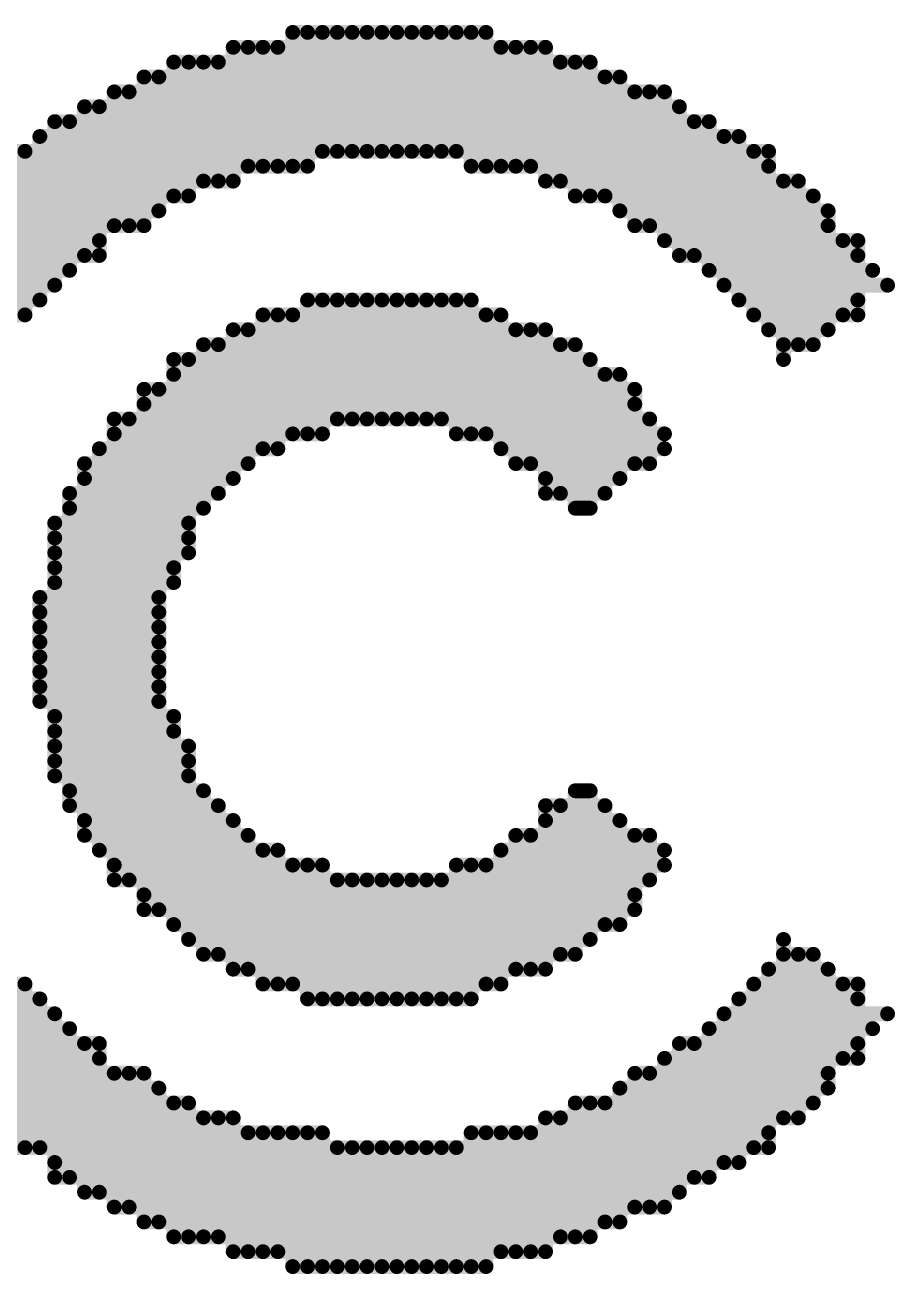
# Model space of a CAD drawing. Header units: millimetres. Extents: x 485.8 to 560.8, y 382.8 to 430.9.
# Drawn here: x 549.476 to 550.961, y 417.229 to 419.363 of the extents above; entities that cross this region are included whole.
import ezdxf

# ---------------------------------------------------------------- set-up
doc = ezdxf.new("R2010")
doc.units = ezdxf.units.MM
doc.layers.add('TOPOVERLAY', color=2, linetype='Continuous')

msp = doc.modelspace()

# ---------------------------------------------------------------- linework, layer by layer
at = {"layer": 'TOPOVERLAY', "color": 0, "const_width": 0.0254}
for points in [[(549.9327, 419.35), (550.2629, 419.35)], [(549.9327, 419.1214), (549.9327, 419.35)], [(549.9581, 419.1214), (549.9581, 419.35)], [(549.9835, 419.1468), (549.9835, 419.35)], [(550.0089, 419.1468), (550.0089, 419.35)], [(550.0343, 419.1468), (550.0343, 419.35)], [(550.0597, 419.1468), (550.0597, 419.35)], [(550.0851, 419.1468), (550.0851, 419.35)], [(550.1105, 419.1468), (550.1105, 419.35)], [(550.1359, 419.1468), (550.1359, 419.35)], [(550.1613, 419.1468), (550.1613, 419.35)], [(550.1867, 419.1468), (550.1867, 419.35)], [(550.2121, 419.1468), (550.2121, 419.35)], [(550.2375, 419.1214), (550.2375, 419.35)], [(550.2629, 419.1214), (550.2629, 419.35)], [(549.8311, 419.3246), (550.3645, 419.3246)], [(549.8311, 419.096), (549.8311, 419.3246)], [(549.8565, 419.1214), (549.8565, 419.3246)], [(549.8819, 419.1214), (549.8819, 419.3246)], [(549.9073, 419.1214), (549.9073, 419.3246)], [(550.2883, 419.1214), (550.2883, 419.3246)], [(550.3137, 419.1214), (550.3137, 419.3246)], [(550.3391, 419.1214), (550.3391, 419.3246)], [(550.3645, 419.096), (550.3645, 419.3246)], [(549.7295, 419.2992), (550.4407, 419.2992)], [(549.7295, 419.0706), (549.7295, 419.2992)], [(549.7549, 419.0706), (549.7549, 419.2992)], [(549.7803, 419.096), (549.7803, 419.2992)], [(549.8057, 419.096), (549.8057, 419.2992)], [(550.3899, 419.096), (550.3899, 419.2992)], [(550.4153, 419.0706), (550.4153, 419.2992)], [(550.4407, 419.0706), (550.4407, 419.2992)], [(549.6787, 419.2738), (550.4915, 419.2738)], [(549.6787, 419.0198), (549.6787, 419.2738)], [(549.7041, 419.0452), (549.7041, 419.2738)], [(550.4661, 419.0706), (550.4661, 419.2738)], [(550.4915, 419.0452), (550.4915, 419.2738)], [(549.6279, 419.2484), (550.5677, 419.2484)], [(549.6279, 419.0198), (549.6279, 419.2484)], [(549.6533, 419.0198), (549.6533, 419.2484)], [(550.5169, 419.0198), (550.5169, 419.2484)], [(550.5423, 419.0198), (550.5423, 419.2484)], [(550.5677, 418.9944), (550.5677, 419.2484)], [(549.5771, 419.223), (550.5931, 419.223)], [(549.5771, 418.969), (549.5771, 419.223)], [(549.6025, 418.969), (549.6025, 419.223)], [(550.5931, 418.969), (550.5931, 419.223)], [(549.5263, 419.1976), (550.6439, 419.1976)], [(549.5263, 418.9182), (549.5263, 419.1976)], [(549.5517, 418.9436), (549.5517, 419.1976)], [(550.6185, 418.969), (550.6185, 419.1976)], [(550.6439, 418.9436), (550.6439, 419.1976)], [(549.5009, 419.1722), (550.6947, 419.1722)], [(549.5009, 418.8928), (549.5009, 419.1722)], [(550.6693, 418.9182), (550.6693, 419.1722)], [(550.6947, 418.8928), (550.6947, 419.1722)], [(549.4501, 419.1468), (550.7455, 419.1468)], [(549.4755, 418.8674), (549.4755, 419.1468)], [(550.7201, 418.8674), (550.7201, 419.1468)], [(550.7455, 418.842), (550.7455, 419.1468)], [(549.4247, 419.1214), (549.9581, 419.1214)], [(550.2375, 419.1214), (550.7455, 419.1214)], [(549.3993, 419.096), (549.8311, 419.096)], [(550.3645, 419.096), (550.7963, 419.096)], [(550.7709, 418.7912), (550.7709, 419.096)], [(550.7963, 418.8166), (550.7963, 419.096)], [(549.3739, 419.0706), (549.7549, 419.0706)], [(550.4153, 419.0706), (550.8217, 419.0706)], [(550.8217, 418.8166), (550.8217, 419.0706)], [(549.3485, 419.0452), (549.7041, 419.0452)], [(550.4915, 419.0452), (550.8471, 419.0452)], [(550.8471, 418.842), (550.8471, 419.0452)], [(549.3231, 419.0198), (549.6787, 419.0198)], [(550.5169, 419.0198), (550.8471, 419.0198)], [(549.2977, 418.9944), (549.6025, 418.9944)], [(550.5677, 418.9944), (550.8979, 418.9944)], [(550.8725, 418.8674), (550.8725, 418.9944)], [(550.8979, 418.8674), (550.8979, 418.9944)], [(549.2723, 418.969), (549.6025, 418.969)], [(550.5931, 418.969), (550.8979, 418.969)], [(549.2723, 418.9436), (549.5517, 418.9436)], [(550.6439, 418.9436), (550.9233, 418.9436)], [(549.2469, 418.9182), (549.5263, 418.9182)], [(550.6693, 418.9182), (550.9487, 418.9182)], [(549.2215, 418.8928), (549.5009, 418.8928)], [(549.9581, 418.8928), (550.2375, 418.8928)], [(549.9581, 418.6642), (549.9581, 418.8928)], [(549.9835, 418.6642), (549.9835, 418.8928)], [(550.0089, 418.6896), (550.0089, 418.8928)], [(550.0343, 418.6896), (550.0343, 418.8928)], [(550.0597, 418.6896), (550.0597, 418.8928)], [(550.0851, 418.6896), (550.0851, 418.8928)], [(550.1105, 418.6896), (550.1105, 418.8928)], [(550.1359, 418.6896), (550.1359, 418.8928)], [(550.1613, 418.6896), (550.1613, 418.8928)], [(550.1867, 418.6896), (550.1867, 418.8928)], [(550.2121, 418.6642), (550.2121, 418.8928)], [(550.2375, 418.6642), (550.2375, 418.8928)], [(550.6947, 418.8928), (550.8979, 418.8928)], [(549.2215, 418.8674), (549.4755, 418.8674)], [(549.8819, 418.8674), (550.2883, 418.8674)], [(549.8819, 418.6388), (549.8819, 418.8674)], [(549.9073, 418.6388), (549.9073, 418.8674)], [(549.9327, 418.6642), (549.9327, 418.8674)], [(550.2629, 418.6642), (550.2629, 418.8674)], [(550.2883, 418.6388), (550.2883, 418.8674)], [(550.7201, 418.8674), (550.8979, 418.8674)], [(549.8311, 418.842), (550.3645, 418.842)], [(549.8311, 418.588), (549.8311, 418.842)], [(549.8565, 418.6134), (549.8565, 418.842)], [(550.3137, 418.6134), (550.3137, 418.842)], [(550.3391, 418.6134), (550.3391, 418.842)], [(550.3645, 418.5626), (550.3645, 418.842)], [(550.7455, 418.842), (550.8471, 418.842)], [(549.7803, 418.8166), (550.4153, 418.8166)], [(549.7803, 418.5372), (549.7803, 418.8166)], [(549.8057, 418.5626), (549.8057, 418.8166)], [(550.3899, 418.5626), (550.3899, 418.8166)], [(550.4153, 418.5372), (550.4153, 418.8166)], [(550.7709, 418.8166), (550.8217, 418.8166)], [(549.7295, 418.7912), (550.4407, 418.7912)], [(549.7295, 418.4102), (549.7295, 418.7912)], [(549.7549, 418.461), (549.7549, 418.7912)], [(550.4407, 418.5372), (550.4407, 418.7912)], [(549.7295, 418.7658), (550.4915, 418.7658)], [(550.4661, 418.5626), (550.4661, 418.7658)], [(550.4915, 418.588), (550.4915, 418.7658)], [(549.6787, 418.7404), (550.5169, 418.7404)], [(549.6787, 417.8514), (549.6787, 418.7404)], [(549.7041, 417.8514), (549.7041, 418.7404)], [(550.5169, 418.6134), (550.5169, 418.7404)], [(549.6787, 418.715), (550.5169, 418.715)], [(549.6279, 418.6896), (550.5423, 418.6896)], [(549.6279, 417.9022), (549.6279, 418.6896)], [(549.6533, 417.9022), (549.6533, 418.6896)], [(550.5423, 418.6134), (550.5423, 418.6896)], [(549.6279, 418.6642), (549.9835, 418.6642)], [(550.2121, 418.6642), (550.5677, 418.6642)], [(549.6025, 418.6388), (549.9073, 418.6388)], [(549.6025, 417.953), (549.6025, 418.6388)], [(550.2883, 418.6388), (550.5677, 418.6388)], [(549.5771, 418.6134), (549.8565, 418.6134)], [(549.5771, 417.9784), (549.5771, 418.6134)], [(550.3137, 418.6134), (550.5423, 418.6134)], [(549.5771, 418.588), (549.8311, 418.588)], [(550.3645, 418.588), (550.4915, 418.588)], [(549.5517, 418.5626), (549.8057, 418.5626)], [(549.5517, 418.0292), (549.5517, 418.5626)], [(550.3645, 418.5626), (550.4661, 418.5626)], [(549.5517, 418.5372), (549.7803, 418.5372)], [(550.4153, 418.5372), (550.4407, 418.5372)], [(549.5263, 418.5118), (549.7549, 418.5118)], [(549.5263, 418.08), (549.5263, 418.5118)], [(549.5263, 418.4864), (549.7549, 418.4864)], [(549.5263, 418.461), (549.7549, 418.461)], [(549.5263, 418.4356), (549.7295, 418.4356)], [(549.5263, 418.4102), (549.7295, 418.4102)], [(549.5009, 418.3848), (549.7041, 418.3848)], [(549.5009, 418.207), (549.5009, 418.3848)], [(549.5009, 418.3594), (549.7041, 418.3594)], [(549.5009, 418.334), (549.7041, 418.334)], [(549.5009, 418.3086), (549.7041, 418.3086)], [(549.5009, 418.2832), (549.7041, 418.2832)], [(549.5009, 418.2578), (549.7041, 418.2578)], [(549.5009, 418.2324), (549.7041, 418.2324)], [(549.5009, 418.207), (549.7041, 418.207)], [(549.5263, 418.1816), (549.7295, 418.1816)], [(549.7295, 417.826), (549.7295, 418.1816)], [(549.5263, 418.1562), (549.7295, 418.1562)], [(549.5263, 418.1308), (549.7549, 418.1308)], [(549.7549, 417.8006), (549.7549, 418.1308)], [(549.5263, 418.1054), (549.7549, 418.1054)], [(549.5263, 418.08), (549.7549, 418.08)], [(549.5517, 418.0546), (549.7803, 418.0546)], [(549.7803, 417.7752), (549.7803, 418.0546)], [(550.4153, 418.0546), (550.4407, 418.0546)], [(550.4153, 417.7752), (550.4153, 418.0546)], [(550.4407, 417.8006), (550.4407, 418.0546)], [(549.5517, 418.0292), (549.8057, 418.0292)], [(549.8057, 417.7752), (549.8057, 418.0292)], [(550.3645, 418.0292), (550.4661, 418.0292)], [(550.3645, 417.7498), (550.3645, 418.0292)], [(550.3899, 417.7752), (550.3899, 418.0292)], [(550.4661, 417.826), (550.4661, 418.0292)], [(549.5771, 418.0038), (549.8311, 418.0038)], [(549.8311, 417.7498), (549.8311, 418.0038)], [(550.3645, 418.0038), (550.4915, 418.0038)], [(550.4915, 417.826), (550.4915, 418.0038)], [(549.5771, 417.9784), (549.8565, 417.9784)], [(549.8565, 417.7498), (549.8565, 417.9784)], [(550.3137, 417.9784), (550.5423, 417.9784)], [(550.3137, 417.7498), (550.3137, 417.9784)], [(550.3391, 417.7498), (550.3391, 417.9784)], [(550.5169, 417.8514), (550.5169, 417.9784)], [(550.5423, 417.9022), (550.5423, 417.9784)], [(549.6025, 417.953), (549.9073, 417.953)], [(549.8819, 417.7244), (549.8819, 417.953)], [(549.9073, 417.7244), (549.9073, 417.953)], [(550.2883, 417.953), (550.5677, 417.953)], [(550.2883, 417.7244), (550.2883, 417.953)], [(549.6279, 417.9276), (549.9835, 417.9276)], [(549.9327, 417.7244), (549.9327, 417.9276)], [(549.9581, 417.699), (549.9581, 417.9276)], [(549.9835, 417.699), (549.9835, 417.9276)], [(550.2121, 417.9276), (550.5677, 417.9276)], [(550.2121, 417.699), (550.2121, 417.9276)], [(550.2375, 417.699), (550.2375, 417.9276)], [(550.2629, 417.7244), (550.2629, 417.9276)], [(549.6279, 417.9022), (550.5423, 417.9022)], [(550.0089, 417.699), (550.0089, 417.9022)], [(550.0343, 417.699), (550.0343, 417.9022)], [(550.0597, 417.699), (550.0597, 417.9022)], [(550.0851, 417.699), (550.0851, 417.9022)], [(550.1105, 417.699), (550.1105, 417.9022)], [(550.1359, 417.699), (550.1359, 417.9022)], [(550.1613, 417.699), (550.1613, 417.9022)], [(550.1867, 417.699), (550.1867, 417.9022)], [(549.6787, 417.8768), (550.5169, 417.8768)], [(549.6787, 417.8514), (550.5169, 417.8514)], [(549.7295, 417.826), (550.4915, 417.826)], [(549.7549, 417.8006), (550.4407, 417.8006)], [(550.7709, 417.4958), (550.7709, 417.8006)], [(549.7803, 417.7752), (550.4153, 417.7752)], [(550.7709, 417.7752), (550.8217, 417.7752)], [(550.7963, 417.4958), (550.7963, 417.7752)], [(550.8217, 417.5212), (550.8217, 417.7752)], [(549.8311, 417.7498), (550.3645, 417.7498)], [(550.7455, 417.7498), (550.8471, 417.7498)], [(550.7455, 417.445), (550.7455, 417.7498)], [(550.8471, 417.5466), (550.8471, 417.7498)], [(549.2215, 417.7244), (549.4755, 417.7244)], [(549.4755, 417.445), (549.4755, 417.7244)], [(549.8819, 417.7244), (550.2883, 417.7244)], [(550.7201, 417.7244), (550.8979, 417.7244)], [(550.7201, 417.445), (550.7201, 417.7244)], [(550.8725, 417.5974), (550.8725, 417.7244)], [(550.8979, 417.5974), (550.8979, 417.7244)], [(549.2215, 417.699), (549.5009, 417.699)], [(549.5009, 417.445), (549.5009, 417.699)], [(549.9581, 417.699), (550.2375, 417.699)], [(550.6947, 417.699), (550.8979, 417.699)], [(550.6947, 417.4196), (550.6947, 417.699)], [(549.2469, 417.6736), (549.5263, 417.6736)], [(549.5263, 417.3942), (549.5263, 417.6736)], [(550.6693, 417.6736), (550.9487, 417.6736)], [(550.6693, 417.4196), (550.6693, 417.6736)], [(549.2723, 417.6482), (549.5517, 417.6482)], [(549.5517, 417.3942), (549.5517, 417.6482)], [(550.6439, 417.6482), (550.9233, 417.6482)], [(550.6439, 417.3942), (550.6439, 417.6482)], [(549.2723, 417.6228), (549.6025, 417.6228)], [(549.5771, 417.3688), (549.5771, 417.6228)], [(549.6025, 417.3688), (549.6025, 417.6228)], [(550.5931, 417.6228), (550.8979, 417.6228)], [(550.5931, 417.3688), (550.5931, 417.6228)], [(550.6185, 417.3942), (550.6185, 417.6228)], [(549.2977, 417.5974), (549.6025, 417.5974)], [(550.5677, 417.5974), (550.8979, 417.5974)], [(550.5677, 417.3434), (550.5677, 417.5974)], [(549.3231, 417.572), (549.6787, 417.572)], [(549.6279, 417.3434), (549.6279, 417.572)], [(549.6533, 417.3434), (549.6533, 417.572)], [(549.6787, 417.318), (549.6787, 417.572)], [(550.5169, 417.572), (550.8471, 417.572)], [(550.5169, 417.3434), (550.5169, 417.572)], [(550.5423, 417.3434), (550.5423, 417.572)], [(549.3485, 417.5466), (549.7041, 417.5466)], [(549.7041, 417.318), (549.7041, 417.5466)], [(550.4915, 417.5466), (550.8471, 417.5466)], [(550.4915, 417.318), (550.4915, 417.5466)], [(549.3739, 417.5212), (549.7549, 417.5212)], [(549.7295, 417.2926), (549.7295, 417.5212)], [(549.7549, 417.2926), (549.7549, 417.5212)], [(550.4153, 417.5212), (550.8217, 417.5212)], [(550.4153, 417.2926), (550.4153, 417.5212)], [(550.4407, 417.2926), (550.4407, 417.5212)], [(550.4661, 417.318), (550.4661, 417.5212)], [(549.3993, 417.4958), (549.8311, 417.4958)], [(549.7803, 417.2926), (549.7803, 417.4958)], [(549.8057, 417.2926), (549.8057, 417.4958)], [(549.8311, 417.2672), (549.8311, 417.4958)], [(550.3645, 417.4958), (550.7963, 417.4958)], [(550.3645, 417.2672), (550.3645, 417.4958)], [(550.3899, 417.2926), (550.3899, 417.4958)], [(549.4501, 417.4704), (549.9835, 417.4704)], [(549.8565, 417.2672), (549.8565, 417.4704)], [(549.8819, 417.2672), (549.8819, 417.4704)], [(549.9073, 417.2672), (549.9073, 417.4704)], [(549.9327, 417.2418), (549.9327, 417.4704)], [(549.9581, 417.2418), (549.9581, 417.4704)], [(549.9835, 417.2418), (549.9835, 417.4704)], [(550.2375, 417.4704), (550.7455, 417.4704)], [(550.2375, 417.2418), (550.2375, 417.4704)], [(550.2629, 417.2418), (550.2629, 417.4704)], [(550.2883, 417.2672), (550.2883, 417.4704)], [(550.3137, 417.2672), (550.3137, 417.4704)], [(550.3391, 417.2672), (550.3391, 417.4704)], [(549.4501, 417.445), (550.7455, 417.445)], [(550.0089, 417.2418), (550.0089, 417.445)], [(550.0343, 417.2418), (550.0343, 417.445)], [(550.0597, 417.2418), (550.0597, 417.445)], [(550.0851, 417.2418), (550.0851, 417.445)], [(550.1105, 417.2418), (550.1105, 417.445)], [(550.1359, 417.2418), (550.1359, 417.445)], [(550.1613, 417.2418), (550.1613, 417.445)], [(550.1867, 417.2418), (550.1867, 417.445)], [(550.2121, 417.2418), (550.2121, 417.445)], [(549.5263, 417.4196), (550.6947, 417.4196)], [(549.5263, 417.3942), (550.6439, 417.3942)], [(549.5771, 417.3688), (550.5931, 417.3688)], [(549.6279, 417.3434), (550.5677, 417.3434)], [(549.6787, 417.318), (550.4915, 417.318)], [(549.7295, 417.2926), (550.4407, 417.2926)], [(549.8311, 417.2672), (550.3645, 417.2672)], [(549.9327, 417.2418), (550.2629, 417.2418)]]:
    msp.add_lwpolyline(points, dxfattribs=at)
at = {"layer": 'TOPOVERLAY', "color": 0, "const_width": 0.0127}
for points in [[(549.9264, 419.35, 1), (549.9391, 419.35, 1)], [(549.9264, 419.35, 1), (549.9391, 419.35, 1)], [(549.9518, 419.35, 1), (549.9645, 419.35, 1)], [(549.9772, 419.35, 1), (549.9899, 419.35, 1)], [(550.0026, 419.35, 1), (550.0153, 419.35, 1)], [(550.028, 419.35, 1), (550.0407, 419.35, 1)], [(550.0534, 419.35, 1), (550.0661, 419.35, 1)], [(550.0788, 419.35, 1), (550.0915, 419.35, 1)], [(550.1042, 419.35, 1), (550.1169, 419.35, 1)], [(550.1296, 419.35, 1), (550.1423, 419.35, 1)], [(550.155, 419.35, 1), (550.1677, 419.35, 1)], [(550.1804, 419.35, 1), (550.1931, 419.35, 1)], [(550.2058, 419.35, 1), (550.2185, 419.35, 1)], [(550.2312, 419.35, 1), (550.2439, 419.35, 1)], [(550.2566, 419.35, 1), (550.2693, 419.35, 1)], [(550.2566, 419.35, 1), (550.2693, 419.35, 1)], [(549.8248, 419.3246, 1), (549.8375, 419.3246, 1)], [(549.8248, 419.3246, 1), (549.8375, 419.3246, 1)], [(549.8502, 419.3246, 1), (549.8629, 419.3246, 1)], [(549.8756, 419.3246, 1), (549.8883, 419.3246, 1)], [(549.901, 419.3246, 1), (549.9137, 419.3246, 1)], [(550.282, 419.3246, 1), (550.2947, 419.3246, 1)], [(550.3074, 419.3246, 1), (550.3201, 419.3246, 1)], [(550.3328, 419.3246, 1), (550.3455, 419.3246, 1)], [(550.3582, 419.3246, 1), (550.3709, 419.3246, 1)], [(550.3582, 419.3246, 1), (550.3709, 419.3246, 1)], [(549.7232, 419.2992, 1), (549.7359, 419.2992, 1)], [(549.7232, 419.2992, 1), (549.7359, 419.2992, 1)], [(549.7486, 419.2992, 1), (549.7613, 419.2992, 1)], [(549.774, 419.2992, 1), (549.7867, 419.2992, 1)], [(549.7994, 419.2992, 1), (549.8121, 419.2992, 1)], [(550.3836, 419.2992, 1), (550.3963, 419.2992, 1)], [(550.409, 419.2992, 1), (550.4217, 419.2992, 1)], [(550.4344, 419.2992, 1), (550.4471, 419.2992, 1)], [(550.4344, 419.2992, 1), (550.4471, 419.2992, 1)], [(549.6724, 419.2738, 1), (549.6851, 419.2738, 1)], [(549.6724, 419.2738, 1), (549.6851, 419.2738, 1)], [(549.6978, 419.2738, 1), (549.7105, 419.2738, 1)], [(550.4598, 419.2738, 1), (550.4725, 419.2738, 1)], [(550.4852, 419.2738, 1), (550.4979, 419.2738, 1)], [(550.4852, 419.2738, 1), (550.4979, 419.2738, 1)], [(549.6216, 419.2484, 1), (549.6343, 419.2484, 1)], [(549.6216, 419.2484, 1), (549.6343, 419.2484, 1)], [(549.647, 419.2484, 1), (549.6597, 419.2484, 1)], [(550.5106, 419.2484, 1), (550.5233, 419.2484, 1)], [(550.536, 419.2484, 1), (550.5487, 419.2484, 1)], [(550.5614, 419.2484, 1), (550.5741, 419.2484, 1)], [(550.5614, 419.2484, 1), (550.5741, 419.2484, 1)], [(549.5708, 419.223, 1), (549.5835, 419.223, 1)], [(549.5708, 419.223, 1), (549.5835, 419.223, 1)], [(549.5962, 419.223, 1), (549.6089, 419.223, 1)], [(550.5868, 419.223, 1), (550.5995, 419.223, 1)], [(550.5868, 419.223, 1), (550.5995, 419.223, 1)], [(549.52, 419.1976, 1), (549.5327, 419.1976, 1)], [(549.52, 419.1976, 1), (549.5327, 419.1976, 1)], [(549.5454, 419.1976, 1), (549.5581, 419.1976, 1)], [(550.6122, 419.1976, 1), (550.6249, 419.1976, 1)], [(550.6376, 419.1976, 1), (550.6503, 419.1976, 1)], [(550.6376, 419.1976, 1), (550.6503, 419.1976, 1)], [(549.4946, 419.1722, 1), (549.5073, 419.1722, 1)], [(549.4946, 419.1722, 1), (549.5073, 419.1722, 1)], [(550.663, 419.1722, 1), (550.6757, 419.1722, 1)], [(550.6884, 419.1722, 1), (550.7011, 419.1722, 1)], [(550.6884, 419.1722, 1), (550.7011, 419.1722, 1)], [(549.4692, 419.1468, 1), (549.4819, 419.1468, 1)], [(549.9772, 419.1468, 1), (549.9899, 419.1468, 1)], [(550.0026, 419.1468, 1), (550.0153, 419.1468, 1)], [(550.028, 419.1468, 1), (550.0407, 419.1468, 1)], [(550.0534, 419.1468, 1), (550.0661, 419.1468, 1)], [(550.0788, 419.1468, 1), (550.0915, 419.1468, 1)], [(550.1042, 419.1468, 1), (550.1169, 419.1468, 1)], [(550.1296, 419.1468, 1), (550.1423, 419.1468, 1)], [(550.155, 419.1468, 1), (550.1677, 419.1468, 1)], [(550.1804, 419.1468, 1), (550.1931, 419.1468, 1)], [(550.2058, 419.1468, 1), (550.2185, 419.1468, 1)], [(550.7138, 419.1468, 1), (550.7265, 419.1468, 1)], [(550.7392, 419.1468, 1), (550.7519, 419.1468, 1)], [(550.7392, 419.1468, 1), (550.7519, 419.1468, 1)], [(549.8502, 419.1214, 1), (549.8629, 419.1214, 1)], [(549.8756, 419.1214, 1), (549.8883, 419.1214, 1)], [(549.901, 419.1214, 1), (549.9137, 419.1214, 1)], [(549.9264, 419.1214, 1), (549.9391, 419.1214, 1)], [(549.9518, 419.1214, 1), (549.9645, 419.1214, 1)], [(549.9518, 419.1214, 1), (549.9645, 419.1214, 1)], [(550.2312, 419.1214, 1), (550.2439, 419.1214, 1)], [(550.2312, 419.1214, 1), (550.2439, 419.1214, 1)], [(550.2566, 419.1214, 1), (550.2693, 419.1214, 1)], [(550.282, 419.1214, 1), (550.2947, 419.1214, 1)], [(550.3074, 419.1214, 1), (550.3201, 419.1214, 1)], [(550.3328, 419.1214, 1), (550.3455, 419.1214, 1)], [(550.7392, 419.1214, 1), (550.7519, 419.1214, 1)], [(549.774, 419.096, 1), (549.7867, 419.096, 1)], [(549.7994, 419.096, 1), (549.8121, 419.096, 1)], [(549.8248, 419.096, 1), (549.8375, 419.096, 1)], [(549.8248, 419.096, 1), (549.8375, 419.096, 1)], [(550.3582, 419.096, 1), (550.3709, 419.096, 1)], [(550.3582, 419.096, 1), (550.3709, 419.096, 1)], [(550.3836, 419.096, 1), (550.3963, 419.096, 1)], [(550.7646, 419.096, 1), (550.7773, 419.096, 1)], [(550.79, 419.096, 1), (550.8027, 419.096, 1)], [(550.79, 419.096, 1), (550.8027, 419.096, 1)], [(549.7232, 419.0706, 1), (549.7359, 419.0706, 1)], [(549.7486, 419.0706, 1), (549.7613, 419.0706, 1)], [(549.7486, 419.0706, 1), (549.7613, 419.0706, 1)], [(550.409, 419.0706, 1), (550.4217, 419.0706, 1)], [(550.409, 419.0706, 1), (550.4217, 419.0706, 1)], [(550.4344, 419.0706, 1), (550.4471, 419.0706, 1)], [(550.4598, 419.0706, 1), (550.4725, 419.0706, 1)], [(550.8154, 419.0706, 1), (550.8281, 419.0706, 1)], [(550.8154, 419.0706, 1), (550.8281, 419.0706, 1)], [(549.6978, 419.0452, 1), (549.7105, 419.0452, 1)], [(549.6978, 419.0452, 1), (549.7105, 419.0452, 1)], [(550.4852, 419.0452, 1), (550.4979, 419.0452, 1)], [(550.4852, 419.0452, 1), (550.4979, 419.0452, 1)], [(550.8408, 419.0452, 1), (550.8535, 419.0452, 1)], [(550.8408, 419.0452, 1), (550.8535, 419.0452, 1)], [(549.6216, 419.0198, 1), (549.6343, 419.0198, 1)], [(549.647, 419.0198, 1), (549.6597, 419.0198, 1)], [(549.6724, 419.0198, 1), (549.6851, 419.0198, 1)], [(549.6724, 419.0198, 1), (549.6851, 419.0198, 1)], [(550.5106, 419.0198, 1), (550.5233, 419.0198, 1)], [(550.5106, 419.0198, 1), (550.5233, 419.0198, 1)], [(550.536, 419.0198, 1), (550.5487, 419.0198, 1)], [(550.8408, 419.0198, 1), (550.8535, 419.0198, 1)], [(549.5962, 418.9944, 1), (549.6089, 418.9944, 1)], [(550.5614, 418.9944, 1), (550.5741, 418.9944, 1)], [(550.5614, 418.9944, 1), (550.5741, 418.9944, 1)], [(550.8662, 418.9944, 1), (550.8789, 418.9944, 1)], [(550.8916, 418.9944, 1), (550.9043, 418.9944, 1)], [(550.8916, 418.9944, 1), (550.9043, 418.9944, 1)], [(549.5708, 418.969, 1), (549.5835, 418.969, 1)], [(549.5962, 418.969, 1), (549.6089, 418.969, 1)], [(549.5962, 418.969, 1), (549.6089, 418.969, 1)], [(550.5868, 418.969, 1), (550.5995, 418.969, 1)], [(550.5868, 418.969, 1), (550.5995, 418.969, 1)], [(550.6122, 418.969, 1), (550.6249, 418.969, 1)], [(550.8916, 418.969, 1), (550.9043, 418.969, 1)], [(549.5454, 418.9436, 1), (549.5581, 418.9436, 1)], [(549.5454, 418.9436, 1), (549.5581, 418.9436, 1)], [(550.6376, 418.9436, 1), (550.6503, 418.9436, 1)], [(550.6376, 418.9436, 1), (550.6503, 418.9436, 1)], [(550.917, 418.9436, 1), (550.9297, 418.9436, 1)], [(549.52, 418.9182, 1), (549.5327, 418.9182, 1)], [(549.52, 418.9182, 1), (549.5327, 418.9182, 1)], [(550.663, 418.9182, 1), (550.6757, 418.9182, 1)], [(550.663, 418.9182, 1), (550.6757, 418.9182, 1)], [(550.9424, 418.9182, 1), (550.9551, 418.9182, 1)], [(549.4946, 418.8928, 1), (549.5073, 418.8928, 1)], [(549.4946, 418.8928, 1), (549.5073, 418.8928, 1)], [(549.9518, 418.8928, 1), (549.9645, 418.8928, 1)], [(549.9518, 418.8928, 1), (549.9645, 418.8928, 1)], [(549.9772, 418.8928, 1), (549.9899, 418.8928, 1)], [(550.0026, 418.8928, 1), (550.0153, 418.8928, 1)], [(550.028, 418.8928, 1), (550.0407, 418.8928, 1)], [(550.0534, 418.8928, 1), (550.0661, 418.8928, 1)], [(550.0788, 418.8928, 1), (550.0915, 418.8928, 1)], [(550.1042, 418.8928, 1), (550.1169, 418.8928, 1)], [(550.1296, 418.8928, 1), (550.1423, 418.8928, 1)], [(550.155, 418.8928, 1), (550.1677, 418.8928, 1)], [(550.1804, 418.8928, 1), (550.1931, 418.8928, 1)], [(550.2058, 418.8928, 1), (550.2185, 418.8928, 1)], [(550.2312, 418.8928, 1), (550.2439, 418.8928, 1)], [(550.2312, 418.8928, 1), (550.2439, 418.8928, 1)], [(550.6884, 418.8928, 1), (550.7011, 418.8928, 1)], [(550.6884, 418.8928, 1), (550.7011, 418.8928, 1)], [(550.8916, 418.8928, 1), (550.9043, 418.8928, 1)], [(549.4692, 418.8674, 1), (549.4819, 418.8674, 1)], [(549.4692, 418.8674, 1), (549.4819, 418.8674, 1)], [(549.8756, 418.8674, 1), (549.8883, 418.8674, 1)], [(549.8756, 418.8674, 1), (549.8883, 418.8674, 1)], [(549.901, 418.8674, 1), (549.9137, 418.8674, 1)], [(549.9264, 418.8674, 1), (549.9391, 418.8674, 1)], [(550.2566, 418.8674, 1), (550.2693, 418.8674, 1)], [(550.282, 418.8674, 1), (550.2947, 418.8674, 1)], [(550.282, 418.8674, 1), (550.2947, 418.8674, 1)], [(550.7138, 418.8674, 1), (550.7265, 418.8674, 1)], [(550.7138, 418.8674, 1), (550.7265, 418.8674, 1)], [(550.8662, 418.8674, 1), (550.8789, 418.8674, 1)], [(550.8916, 418.8674, 1), (550.9043, 418.8674, 1)], [(550.8916, 418.8674, 1), (550.9043, 418.8674, 1)], [(549.8248, 418.842, 1), (549.8375, 418.842, 1)], [(549.8248, 418.842, 1), (549.8375, 418.842, 1)], [(549.8502, 418.842, 1), (549.8629, 418.842, 1)], [(550.3074, 418.842, 1), (550.3201, 418.842, 1)], [(550.3328, 418.842, 1), (550.3455, 418.842, 1)], [(550.3582, 418.842, 1), (550.3709, 418.842, 1)], [(550.3582, 418.842, 1), (550.3709, 418.842, 1)], [(550.7392, 418.842, 1), (550.7519, 418.842, 1)], [(550.7392, 418.842, 1), (550.7519, 418.842, 1)], [(550.8408, 418.842, 1), (550.8535, 418.842, 1)], [(550.8408, 418.842, 1), (550.8535, 418.842, 1)], [(549.774, 418.8166, 1), (549.7867, 418.8166, 1)], [(549.774, 418.8166, 1), (549.7867, 418.8166, 1)], [(549.7994, 418.8166, 1), (549.8121, 418.8166, 1)], [(550.3836, 418.8166, 1), (550.3963, 418.8166, 1)], [(550.409, 418.8166, 1), (550.4217, 418.8166, 1)], [(550.409, 418.8166, 1), (550.4217, 418.8166, 1)], [(550.7646, 418.8166, 1), (550.7773, 418.8166, 1)], [(550.79, 418.8166, 1), (550.8027, 418.8166, 1)], [(550.8154, 418.8166, 1), (550.8281, 418.8166, 1)], [(550.8154, 418.8166, 1), (550.8281, 418.8166, 1)], [(549.7232, 418.7912, 1), (549.7359, 418.7912, 1)], [(549.7232, 418.7912, 1), (549.7359, 418.7912, 1)], [(549.7486, 418.7912, 1), (549.7613, 418.7912, 1)], [(550.4344, 418.7912, 1), (550.4471, 418.7912, 1)], [(550.4344, 418.7912, 1), (550.4471, 418.7912, 1)], [(550.7646, 418.7912, 1), (550.7773, 418.7912, 1)], [(549.7232, 418.7658, 1), (549.7359, 418.7658, 1)], [(550.4598, 418.7658, 1), (550.4725, 418.7658, 1)], [(550.4852, 418.7658, 1), (550.4979, 418.7658, 1)], [(550.4852, 418.7658, 1), (550.4979, 418.7658, 1)], [(549.6724, 418.7404, 1), (549.6851, 418.7404, 1)], [(549.6724, 418.7404, 1), (549.6851, 418.7404, 1)], [(549.6978, 418.7404, 1), (549.7105, 418.7404, 1)], [(550.5106, 418.7404, 1), (550.5233, 418.7404, 1)], [(550.5106, 418.7404, 1), (550.5233, 418.7404, 1)], [(549.6724, 418.715, 1), (549.6851, 418.715, 1)], [(550.5106, 418.715, 1), (550.5233, 418.715, 1)], [(549.6216, 418.6896, 1), (549.6343, 418.6896, 1)], [(549.6216, 418.6896, 1), (549.6343, 418.6896, 1)], [(549.647, 418.6896, 1), (549.6597, 418.6896, 1)], [(550.0026, 418.6896, 1), (550.0153, 418.6896, 1)], [(550.028, 418.6896, 1), (550.0407, 418.6896, 1)], [(550.0534, 418.6896, 1), (550.0661, 418.6896, 1)], [(550.0788, 418.6896, 1), (550.0915, 418.6896, 1)], [(550.1042, 418.6896, 1), (550.1169, 418.6896, 1)], [(550.1296, 418.6896, 1), (550.1423, 418.6896, 1)], [(550.155, 418.6896, 1), (550.1677, 418.6896, 1)], [(550.1804, 418.6896, 1), (550.1931, 418.6896, 1)], [(550.536, 418.6896, 1), (550.5487, 418.6896, 1)], [(550.536, 418.6896, 1), (550.5487, 418.6896, 1)], [(549.6216, 418.6642, 1), (549.6343, 418.6642, 1)], [(549.9264, 418.6642, 1), (549.9391, 418.6642, 1)], [(549.9518, 418.6642, 1), (549.9645, 418.6642, 1)], [(549.9772, 418.6642, 1), (549.9899, 418.6642, 1)], [(549.9772, 418.6642, 1), (549.9899, 418.6642, 1)], [(550.2058, 418.6642, 1), (550.2185, 418.6642, 1)], [(550.2058, 418.6642, 1), (550.2185, 418.6642, 1)], [(550.2312, 418.6642, 1), (550.2439, 418.6642, 1)], [(550.2566, 418.6642, 1), (550.2693, 418.6642, 1)], [(550.5614, 418.6642, 1), (550.5741, 418.6642, 1)], [(549.5962, 418.6388, 1), (549.6089, 418.6388, 1)], [(549.5962, 418.6388, 1), (549.6089, 418.6388, 1)], [(549.8756, 418.6388, 1), (549.8883, 418.6388, 1)], [(549.901, 418.6388, 1), (549.9137, 418.6388, 1)], [(549.901, 418.6388, 1), (549.9137, 418.6388, 1)], [(550.282, 418.6388, 1), (550.2947, 418.6388, 1)], [(550.282, 418.6388, 1), (550.2947, 418.6388, 1)], [(550.5614, 418.6388, 1), (550.5741, 418.6388, 1)], [(549.5708, 418.6134, 1), (549.5835, 418.6134, 1)], [(549.5708, 418.6134, 1), (549.5835, 418.6134, 1)], [(549.8502, 418.6134, 1), (549.8629, 418.6134, 1)], [(549.8502, 418.6134, 1), (549.8629, 418.6134, 1)], [(550.3074, 418.6134, 1), (550.3201, 418.6134, 1)], [(550.3074, 418.6134, 1), (550.3201, 418.6134, 1)], [(550.3328, 418.6134, 1), (550.3455, 418.6134, 1)], [(550.5106, 418.6134, 1), (550.5233, 418.6134, 1)], [(550.536, 418.6134, 1), (550.5487, 418.6134, 1)], [(550.536, 418.6134, 1), (550.5487, 418.6134, 1)], [(549.5708, 418.588, 1), (549.5835, 418.588, 1)], [(549.8248, 418.588, 1), (549.8375, 418.588, 1)], [(549.8248, 418.588, 1), (549.8375, 418.588, 1)], [(550.3582, 418.588, 1), (550.3709, 418.588, 1)], [(550.4852, 418.588, 1), (550.4979, 418.588, 1)], [(550.4852, 418.588, 1), (550.4979, 418.588, 1)], [(549.5454, 418.5626, 1), (549.5581, 418.5626, 1)], [(549.5454, 418.5626, 1), (549.5581, 418.5626, 1)], [(549.7994, 418.5626, 1), (549.8121, 418.5626, 1)], [(549.7994, 418.5626, 1), (549.8121, 418.5626, 1)], [(550.3582, 418.5626, 1), (550.3709, 418.5626, 1)], [(550.3582, 418.5626, 1), (550.3709, 418.5626, 1)], [(550.3836, 418.5626, 1), (550.3963, 418.5626, 1)], [(550.4598, 418.5626, 1), (550.4725, 418.5626, 1)], [(550.4598, 418.5626, 1), (550.4725, 418.5626, 1)], [(549.5454, 418.5372, 1), (549.5581, 418.5372, 1)], [(549.774, 418.5372, 1), (549.7867, 418.5372, 1)], [(549.774, 418.5372, 1), (549.7867, 418.5372, 1)], [(550.409, 418.5372, 1), (550.4217, 418.5372, 1)], [(550.409, 418.5372, 1), (550.4217, 418.5372, 1)], [(550.4344, 418.5372, 1), (550.4471, 418.5372, 1)], [(550.4344, 418.5372, 1), (550.4471, 418.5372, 1)], [(549.52, 418.5118, 1), (549.5327, 418.5118, 1)], [(549.52, 418.5118, 1), (549.5327, 418.5118, 1)], [(549.7486, 418.5118, 1), (549.7613, 418.5118, 1)], [(549.52, 418.4864, 1), (549.5327, 418.4864, 1)], [(549.7486, 418.4864, 1), (549.7613, 418.4864, 1)], [(549.52, 418.461, 1), (549.5327, 418.461, 1)], [(549.7486, 418.461, 1), (549.7613, 418.461, 1)], [(549.7486, 418.461, 1), (549.7613, 418.461, 1)], [(549.52, 418.4356, 1), (549.5327, 418.4356, 1)], [(549.7232, 418.4356, 1), (549.7359, 418.4356, 1)], [(549.52, 418.4102, 1), (549.5327, 418.4102, 1)], [(549.7232, 418.4102, 1), (549.7359, 418.4102, 1)], [(549.7232, 418.4102, 1), (549.7359, 418.4102, 1)], [(549.4946, 418.3848, 1), (549.5073, 418.3848, 1)], [(549.4946, 418.3848, 1), (549.5073, 418.3848, 1)], [(549.6978, 418.3848, 1), (549.7105, 418.3848, 1)], [(549.4946, 418.3594, 1), (549.5073, 418.3594, 1)], [(549.6978, 418.3594, 1), (549.7105, 418.3594, 1)], [(549.4946, 418.334, 1), (549.5073, 418.334, 1)], [(549.6978, 418.334, 1), (549.7105, 418.334, 1)], [(549.4946, 418.3086, 1), (549.5073, 418.3086, 1)], [(549.6978, 418.3086, 1), (549.7105, 418.3086, 1)], [(549.4946, 418.2832, 1), (549.5073, 418.2832, 1)], [(549.6978, 418.2832, 1), (549.7105, 418.2832, 1)], [(549.4946, 418.2578, 1), (549.5073, 418.2578, 1)], [(549.6978, 418.2578, 1), (549.7105, 418.2578, 1)], [(549.4946, 418.2324, 1), (549.5073, 418.2324, 1)], [(549.6978, 418.2324, 1), (549.7105, 418.2324, 1)], [(549.4946, 418.207, 1), (549.5073, 418.207, 1)], [(549.4946, 418.207, 1), (549.5073, 418.207, 1)], [(549.6978, 418.207, 1), (549.7105, 418.207, 1)], [(549.52, 418.1816, 1), (549.5327, 418.1816, 1)], [(549.7232, 418.1816, 1), (549.7359, 418.1816, 1)], [(549.7232, 418.1816, 1), (549.7359, 418.1816, 1)], [(549.52, 418.1562, 1), (549.5327, 418.1562, 1)], [(549.7232, 418.1562, 1), (549.7359, 418.1562, 1)], [(549.52, 418.1308, 1), (549.5327, 418.1308, 1)], [(549.7486, 418.1308, 1), (549.7613, 418.1308, 1)], [(549.7486, 418.1308, 1), (549.7613, 418.1308, 1)], [(549.52, 418.1054, 1), (549.5327, 418.1054, 1)], [(549.7486, 418.1054, 1), (549.7613, 418.1054, 1)], [(549.52, 418.08, 1), (549.5327, 418.08, 1)], [(549.52, 418.08, 1), (549.5327, 418.08, 1)], [(549.7486, 418.08, 1), (549.7613, 418.08, 1)], [(549.5454, 418.0546, 1), (549.5581, 418.0546, 1)], [(549.774, 418.0546, 1), (549.7867, 418.0546, 1)], [(549.774, 418.0546, 1), (549.7867, 418.0546, 1)], [(550.409, 418.0546, 1), (550.4217, 418.0546, 1)], [(550.409, 418.0546, 1), (550.4217, 418.0546, 1)], [(550.4344, 418.0546, 1), (550.4471, 418.0546, 1)], [(550.4344, 418.0546, 1), (550.4471, 418.0546, 1)], [(549.5454, 418.0292, 1), (549.5581, 418.0292, 1)], [(549.5454, 418.0292, 1), (549.5581, 418.0292, 1)], [(549.7994, 418.0292, 1), (549.8121, 418.0292, 1)], [(549.7994, 418.0292, 1), (549.8121, 418.0292, 1)], [(550.3582, 418.0292, 1), (550.3709, 418.0292, 1)], [(550.3582, 418.0292, 1), (550.3709, 418.0292, 1)], [(550.3836, 418.0292, 1), (550.3963, 418.0292, 1)], [(550.4598, 418.0292, 1), (550.4725, 418.0292, 1)], [(550.4598, 418.0292, 1), (550.4725, 418.0292, 1)], [(549.5708, 418.0038, 1), (549.5835, 418.0038, 1)], [(549.8248, 418.0038, 1), (549.8375, 418.0038, 1)], [(549.8248, 418.0038, 1), (549.8375, 418.0038, 1)], [(550.3582, 418.0038, 1), (550.3709, 418.0038, 1)], [(550.4852, 418.0038, 1), (550.4979, 418.0038, 1)], [(550.4852, 418.0038, 1), (550.4979, 418.0038, 1)], [(549.5708, 417.9784, 1), (549.5835, 417.9784, 1)], [(549.5708, 417.9784, 1), (549.5835, 417.9784, 1)], [(549.8502, 417.9784, 1), (549.8629, 417.9784, 1)], [(549.8502, 417.9784, 1), (549.8629, 417.9784, 1)], [(550.3074, 417.9784, 1), (550.3201, 417.9784, 1)], [(550.3074, 417.9784, 1), (550.3201, 417.9784, 1)], [(550.3328, 417.9784, 1), (550.3455, 417.9784, 1)], [(550.5106, 417.9784, 1), (550.5233, 417.9784, 1)], [(550.536, 417.9784, 1), (550.5487, 417.9784, 1)], [(550.536, 417.9784, 1), (550.5487, 417.9784, 1)], [(549.5962, 417.953, 1), (549.6089, 417.953, 1)], [(549.5962, 417.953, 1), (549.6089, 417.953, 1)], [(549.8756, 417.953, 1), (549.8883, 417.953, 1)], [(549.901, 417.953, 1), (549.9137, 417.953, 1)], [(549.901, 417.953, 1), (549.9137, 417.953, 1)], [(550.282, 417.953, 1), (550.2947, 417.953, 1)], [(550.282, 417.953, 1), (550.2947, 417.953, 1)], [(550.5614, 417.953, 1), (550.5741, 417.953, 1)], [(549.6216, 417.9276, 1), (549.6343, 417.9276, 1)], [(549.9264, 417.9276, 1), (549.9391, 417.9276, 1)], [(549.9518, 417.9276, 1), (549.9645, 417.9276, 1)], [(549.9772, 417.9276, 1), (549.9899, 417.9276, 1)], [(549.9772, 417.9276, 1), (549.9899, 417.9276, 1)], [(550.2058, 417.9276, 1), (550.2185, 417.9276, 1)], [(550.2058, 417.9276, 1), (550.2185, 417.9276, 1)], [(550.2312, 417.9276, 1), (550.2439, 417.9276, 1)], [(550.2566, 417.9276, 1), (550.2693, 417.9276, 1)], [(550.5614, 417.9276, 1), (550.5741, 417.9276, 1)], [(549.6216, 417.9022, 1), (549.6343, 417.9022, 1)], [(549.6216, 417.9022, 1), (549.6343, 417.9022, 1)], [(549.647, 417.9022, 1), (549.6597, 417.9022, 1)], [(550.0026, 417.9022, 1), (550.0153, 417.9022, 1)], [(550.028, 417.9022, 1), (550.0407, 417.9022, 1)], [(550.0534, 417.9022, 1), (550.0661, 417.9022, 1)], [(550.0788, 417.9022, 1), (550.0915, 417.9022, 1)], [(550.1042, 417.9022, 1), (550.1169, 417.9022, 1)], [(550.1296, 417.9022, 1), (550.1423, 417.9022, 1)], [(550.155, 417.9022, 1), (550.1677, 417.9022, 1)], [(550.1804, 417.9022, 1), (550.1931, 417.9022, 1)], [(550.536, 417.9022, 1), (550.5487, 417.9022, 1)], [(550.536, 417.9022, 1), (550.5487, 417.9022, 1)], [(549.6724, 417.8768, 1), (549.6851, 417.8768, 1)], [(550.5106, 417.8768, 1), (550.5233, 417.8768, 1)], [(549.6724, 417.8514, 1), (549.6851, 417.8514, 1)], [(549.6724, 417.8514, 1), (549.6851, 417.8514, 1)], [(549.6978, 417.8514, 1), (549.7105, 417.8514, 1)], [(550.5106, 417.8514, 1), (550.5233, 417.8514, 1)], [(550.5106, 417.8514, 1), (550.5233, 417.8514, 1)], [(549.7232, 417.826, 1), (549.7359, 417.826, 1)], [(549.7232, 417.826, 1), (549.7359, 417.826, 1)], [(550.4598, 417.826, 1), (550.4725, 417.826, 1)], [(550.4852, 417.826, 1), (550.4979, 417.826, 1)], [(550.4852, 417.826, 1), (550.4979, 417.826, 1)], [(549.7486, 417.8006, 1), (549.7613, 417.8006, 1)], [(549.7486, 417.8006, 1), (549.7613, 417.8006, 1)], [(550.4344, 417.8006, 1), (550.4471, 417.8006, 1)], [(550.4344, 417.8006, 1), (550.4471, 417.8006, 1)], [(550.7646, 417.8006, 1), (550.7773, 417.8006, 1)], [(549.774, 417.7752, 1), (549.7867, 417.7752, 1)], [(549.774, 417.7752, 1), (549.7867, 417.7752, 1)], [(549.7994, 417.7752, 1), (549.8121, 417.7752, 1)], [(550.3836, 417.7752, 1), (550.3963, 417.7752, 1)], [(550.409, 417.7752, 1), (550.4217, 417.7752, 1)], [(550.409, 417.7752, 1), (550.4217, 417.7752, 1)], [(550.7646, 417.7752, 1), (550.7773, 417.7752, 1)], [(550.79, 417.7752, 1), (550.8027, 417.7752, 1)], [(550.8154, 417.7752, 1), (550.8281, 417.7752, 1)], [(550.8154, 417.7752, 1), (550.8281, 417.7752, 1)], [(549.8248, 417.7498, 1), (549.8375, 417.7498, 1)], [(549.8248, 417.7498, 1), (549.8375, 417.7498, 1)], [(549.8502, 417.7498, 1), (549.8629, 417.7498, 1)], [(550.3074, 417.7498, 1), (550.3201, 417.7498, 1)], [(550.3328, 417.7498, 1), (550.3455, 417.7498, 1)], [(550.3582, 417.7498, 1), (550.3709, 417.7498, 1)], [(550.3582, 417.7498, 1), (550.3709, 417.7498, 1)], [(550.7392, 417.7498, 1), (550.7519, 417.7498, 1)], [(550.7392, 417.7498, 1), (550.7519, 417.7498, 1)], [(550.8408, 417.7498, 1), (550.8535, 417.7498, 1)], [(550.8408, 417.7498, 1), (550.8535, 417.7498, 1)], [(549.4692, 417.7244, 1), (549.4819, 417.7244, 1)], [(549.4692, 417.7244, 1), (549.4819, 417.7244, 1)], [(549.8756, 417.7244, 1), (549.8883, 417.7244, 1)], [(549.8756, 417.7244, 1), (549.8883, 417.7244, 1)], [(549.901, 417.7244, 1), (549.9137, 417.7244, 1)], [(549.9264, 417.7244, 1), (549.9391, 417.7244, 1)], [(550.2566, 417.7244, 1), (550.2693, 417.7244, 1)], [(550.282, 417.7244, 1), (550.2947, 417.7244, 1)], [(550.282, 417.7244, 1), (550.2947, 417.7244, 1)], [(550.7138, 417.7244, 1), (550.7265, 417.7244, 1)], [(550.7138, 417.7244, 1), (550.7265, 417.7244, 1)], [(550.8662, 417.7244, 1), (550.8789, 417.7244, 1)], [(550.8916, 417.7244, 1), (550.9043, 417.7244, 1)], [(550.8916, 417.7244, 1), (550.9043, 417.7244, 1)], [(549.4946, 417.699, 1), (549.5073, 417.699, 1)], [(549.4946, 417.699, 1), (549.5073, 417.699, 1)], [(549.9518, 417.699, 1), (549.9645, 417.699, 1)], [(549.9518, 417.699, 1), (549.9645, 417.699, 1)], [(549.9772, 417.699, 1), (549.9899, 417.699, 1)], [(550.0026, 417.699, 1), (550.0153, 417.699, 1)], [(550.028, 417.699, 1), (550.0407, 417.699, 1)], [(550.0534, 417.699, 1), (550.0661, 417.699, 1)], [(550.0788, 417.699, 1), (550.0915, 417.699, 1)], [(550.1042, 417.699, 1), (550.1169, 417.699, 1)], [(550.1296, 417.699, 1), (550.1423, 417.699, 1)], [(550.155, 417.699, 1), (550.1677, 417.699, 1)], [(550.1804, 417.699, 1), (550.1931, 417.699, 1)], [(550.2058, 417.699, 1), (550.2185, 417.699, 1)], [(550.2312, 417.699, 1), (550.2439, 417.699, 1)], [(550.2312, 417.699, 1), (550.2439, 417.699, 1)], [(550.6884, 417.699, 1), (550.7011, 417.699, 1)], [(550.6884, 417.699, 1), (550.7011, 417.699, 1)], [(550.8916, 417.699, 1), (550.9043, 417.699, 1)], [(549.52, 417.6736, 1), (549.5327, 417.6736, 1)], [(549.52, 417.6736, 1), (549.5327, 417.6736, 1)], [(550.663, 417.6736, 1), (550.6757, 417.6736, 1)], [(550.663, 417.6736, 1), (550.6757, 417.6736, 1)], [(550.9424, 417.6736, 1), (550.9551, 417.6736, 1)], [(549.5454, 417.6482, 1), (549.5581, 417.6482, 1)], [(549.5454, 417.6482, 1), (549.5581, 417.6482, 1)], [(550.6376, 417.6482, 1), (550.6503, 417.6482, 1)], [(550.6376, 417.6482, 1), (550.6503, 417.6482, 1)], [(550.917, 417.6482, 1), (550.9297, 417.6482, 1)], [(549.5708, 417.6228, 1), (549.5835, 417.6228, 1)], [(549.5962, 417.6228, 1), (549.6089, 417.6228, 1)], [(549.5962, 417.6228, 1), (549.6089, 417.6228, 1)], [(550.5868, 417.6228, 1), (550.5995, 417.6228, 1)], [(550.5868, 417.6228, 1), (550.5995, 417.6228, 1)], [(550.6122, 417.6228, 1), (550.6249, 417.6228, 1)], [(550.8916, 417.6228, 1), (550.9043, 417.6228, 1)], [(549.5962, 417.5974, 1), (549.6089, 417.5974, 1)], [(550.5614, 417.5974, 1), (550.5741, 417.5974, 1)], [(550.5614, 417.5974, 1), (550.5741, 417.5974, 1)], [(550.8662, 417.5974, 1), (550.8789, 417.5974, 1)], [(550.8916, 417.5974, 1), (550.9043, 417.5974, 1)], [(550.8916, 417.5974, 1), (550.9043, 417.5974, 1)], [(549.6216, 417.572, 1), (549.6343, 417.572, 1)], [(549.647, 417.572, 1), (549.6597, 417.572, 1)], [(549.6724, 417.572, 1), (549.6851, 417.572, 1)], [(549.6724, 417.572, 1), (549.6851, 417.572, 1)], [(550.5106, 417.572, 1), (550.5233, 417.572, 1)], [(550.5106, 417.572, 1), (550.5233, 417.572, 1)], [(550.536, 417.572, 1), (550.5487, 417.572, 1)], [(550.8408, 417.572, 1), (550.8535, 417.572, 1)], [(549.6978, 417.5466, 1), (549.7105, 417.5466, 1)], [(549.6978, 417.5466, 1), (549.7105, 417.5466, 1)], [(550.4852, 417.5466, 1), (550.4979, 417.5466, 1)], [(550.4852, 417.5466, 1), (550.4979, 417.5466, 1)], [(550.8408, 417.5466, 1), (550.8535, 417.5466, 1)], [(550.8408, 417.5466, 1), (550.8535, 417.5466, 1)], [(549.7232, 417.5212, 1), (549.7359, 417.5212, 1)], [(549.7486, 417.5212, 1), (549.7613, 417.5212, 1)], [(549.7486, 417.5212, 1), (549.7613, 417.5212, 1)], [(550.409, 417.5212, 1), (550.4217, 417.5212, 1)], [(550.409, 417.5212, 1), (550.4217, 417.5212, 1)], [(550.4344, 417.5212, 1), (550.4471, 417.5212, 1)], [(550.4598, 417.5212, 1), (550.4725, 417.5212, 1)], [(550.8154, 417.5212, 1), (550.8281, 417.5212, 1)], [(550.8154, 417.5212, 1), (550.8281, 417.5212, 1)], [(549.774, 417.4958, 1), (549.7867, 417.4958, 1)], [(549.7994, 417.4958, 1), (549.8121, 417.4958, 1)], [(549.8248, 417.4958, 1), (549.8375, 417.4958, 1)], [(549.8248, 417.4958, 1), (549.8375, 417.4958, 1)], [(550.3582, 417.4958, 1), (550.3709, 417.4958, 1)], [(550.3582, 417.4958, 1), (550.3709, 417.4958, 1)], [(550.3836, 417.4958, 1), (550.3963, 417.4958, 1)], [(550.7646, 417.4958, 1), (550.7773, 417.4958, 1)], [(550.79, 417.4958, 1), (550.8027, 417.4958, 1)], [(550.79, 417.4958, 1), (550.8027, 417.4958, 1)], [(549.8502, 417.4704, 1), (549.8629, 417.4704, 1)], [(549.8756, 417.4704, 1), (549.8883, 417.4704, 1)], [(549.901, 417.4704, 1), (549.9137, 417.4704, 1)], [(549.9264, 417.4704, 1), (549.9391, 417.4704, 1)], [(549.9518, 417.4704, 1), (549.9645, 417.4704, 1)], [(549.9772, 417.4704, 1), (549.9899, 417.4704, 1)], [(549.9772, 417.4704, 1), (549.9899, 417.4704, 1)], [(550.2312, 417.4704, 1), (550.2439, 417.4704, 1)], [(550.2312, 417.4704, 1), (550.2439, 417.4704, 1)], [(550.2566, 417.4704, 1), (550.2693, 417.4704, 1)], [(550.282, 417.4704, 1), (550.2947, 417.4704, 1)], [(550.3074, 417.4704, 1), (550.3201, 417.4704, 1)], [(550.3328, 417.4704, 1), (550.3455, 417.4704, 1)], [(550.7392, 417.4704, 1), (550.7519, 417.4704, 1)], [(549.4692, 417.445, 1), (549.4819, 417.445, 1)], [(549.4946, 417.445, 1), (549.5073, 417.445, 1)], [(550.0026, 417.445, 1), (550.0153, 417.445, 1)], [(550.028, 417.445, 1), (550.0407, 417.445, 1)], [(550.0534, 417.445, 1), (550.0661, 417.445, 1)], [(550.0788, 417.445, 1), (550.0915, 417.445, 1)], [(550.1042, 417.445, 1), (550.1169, 417.445, 1)], [(550.1296, 417.445, 1), (550.1423, 417.445, 1)], [(550.155, 417.445, 1), (550.1677, 417.445, 1)], [(550.1804, 417.445, 1), (550.1931, 417.445, 1)], [(550.2058, 417.445, 1), (550.2185, 417.445, 1)], [(550.7138, 417.445, 1), (550.7265, 417.445, 1)], [(550.7392, 417.445, 1), (550.7519, 417.445, 1)], [(550.7392, 417.445, 1), (550.7519, 417.445, 1)], [(549.52, 417.4196, 1), (549.5327, 417.4196, 1)], [(550.663, 417.4196, 1), (550.6757, 417.4196, 1)], [(550.6884, 417.4196, 1), (550.7011, 417.4196, 1)], [(550.6884, 417.4196, 1), (550.7011, 417.4196, 1)], [(549.52, 417.3942, 1), (549.5327, 417.3942, 1)], [(549.52, 417.3942, 1), (549.5327, 417.3942, 1)], [(549.5454, 417.3942, 1), (549.5581, 417.3942, 1)], [(550.6122, 417.3942, 1), (550.6249, 417.3942, 1)], [(550.6376, 417.3942, 1), (550.6503, 417.3942, 1)], [(550.6376, 417.3942, 1), (550.6503, 417.3942, 1)], [(549.5708, 417.3688, 1), (549.5835, 417.3688, 1)], [(549.5708, 417.3688, 1), (549.5835, 417.3688, 1)], [(549.5962, 417.3688, 1), (549.6089, 417.3688, 1)], [(550.5868, 417.3688, 1), (550.5995, 417.3688, 1)], [(550.5868, 417.3688, 1), (550.5995, 417.3688, 1)], [(549.6216, 417.3434, 1), (549.6343, 417.3434, 1)], [(549.6216, 417.3434, 1), (549.6343, 417.3434, 1)], [(549.647, 417.3434, 1), (549.6597, 417.3434, 1)], [(550.5106, 417.3434, 1), (550.5233, 417.3434, 1)], [(550.536, 417.3434, 1), (550.5487, 417.3434, 1)], [(550.5614, 417.3434, 1), (550.5741, 417.3434, 1)], [(550.5614, 417.3434, 1), (550.5741, 417.3434, 1)], [(549.6724, 417.318, 1), (549.6851, 417.318, 1)], [(549.6724, 417.318, 1), (549.6851, 417.318, 1)], [(549.6978, 417.318, 1), (549.7105, 417.318, 1)], [(550.4598, 417.318, 1), (550.4725, 417.318, 1)], [(550.4852, 417.318, 1), (550.4979, 417.318, 1)], [(550.4852, 417.318, 1), (550.4979, 417.318, 1)], [(549.7232, 417.2926, 1), (549.7359, 417.2926, 1)], [(549.7232, 417.2926, 1), (549.7359, 417.2926, 1)], [(549.7486, 417.2926, 1), (549.7613, 417.2926, 1)], [(549.774, 417.2926, 1), (549.7867, 417.2926, 1)], [(549.7994, 417.2926, 1), (549.8121, 417.2926, 1)], [(550.3836, 417.2926, 1), (550.3963, 417.2926, 1)], [(550.409, 417.2926, 1), (550.4217, 417.2926, 1)], [(550.4344, 417.2926, 1), (550.4471, 417.2926, 1)], [(550.4344, 417.2926, 1), (550.4471, 417.2926, 1)], [(549.8248, 417.2672, 1), (549.8375, 417.2672, 1)], [(549.8248, 417.2672, 1), (549.8375, 417.2672, 1)], [(549.8502, 417.2672, 1), (549.8629, 417.2672, 1)], [(549.8756, 417.2672, 1), (549.8883, 417.2672, 1)], [(549.901, 417.2672, 1), (549.9137, 417.2672, 1)], [(550.282, 417.2672, 1), (550.2947, 417.2672, 1)], [(550.3074, 417.2672, 1), (550.3201, 417.2672, 1)], [(550.3328, 417.2672, 1), (550.3455, 417.2672, 1)], [(550.3582, 417.2672, 1), (550.3709, 417.2672, 1)], [(550.3582, 417.2672, 1), (550.3709, 417.2672, 1)], [(549.9264, 417.2418, 1), (549.9391, 417.2418, 1)], [(549.9264, 417.2418, 1), (549.9391, 417.2418, 1)], [(549.9518, 417.2418, 1), (549.9645, 417.2418, 1)], [(549.9772, 417.2418, 1), (549.9899, 417.2418, 1)], [(550.0026, 417.2418, 1), (550.0153, 417.2418, 1)], [(550.028, 417.2418, 1), (550.0407, 417.2418, 1)], [(550.0534, 417.2418, 1), (550.0661, 417.2418, 1)], [(550.0788, 417.2418, 1), (550.0915, 417.2418, 1)], [(550.1042, 417.2418, 1), (550.1169, 417.2418, 1)], [(550.1296, 417.2418, 1), (550.1423, 417.2418, 1)], [(550.155, 417.2418, 1), (550.1677, 417.2418, 1)], [(550.1804, 417.2418, 1), (550.1931, 417.2418, 1)], [(550.2058, 417.2418, 1), (550.2185, 417.2418, 1)], [(550.2312, 417.2418, 1), (550.2439, 417.2418, 1)], [(550.2566, 417.2418, 1), (550.2693, 417.2418, 1)], [(550.2566, 417.2418, 1), (550.2693, 417.2418, 1)]]:
    msp.add_lwpolyline(points, format="xyb", close=True, dxfattribs=at)

doc.saveas('drawing.dxf')
